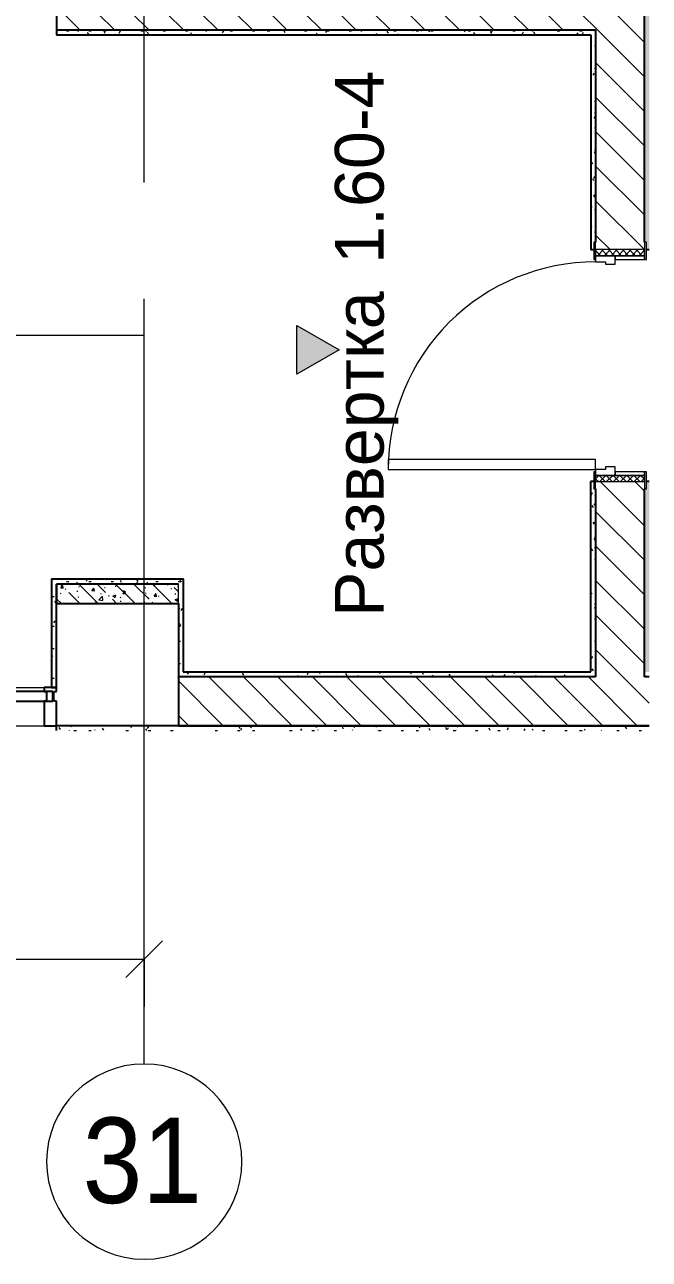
# Model space of a CAD drawing. Header units: millimetres. Extents: x 855 to 84199, y -1987 to 21700.
# Drawn here: x 25214 to 27774, y 11214 to 16271 of the extents above; entities that cross this region are included whole.
import ezdxf

# ---------------------------------------------------------------- set-up
doc = ezdxf.new("R2010")
doc.units = ezdxf.units.MM
doc.linetypes.add('Осевая', pattern=[3175, 635, -476.25, 1587.5, -476.25])
for name, color, linetype, lineweight in [('A-ANNO-DIMS', 7, 'Continuous', 9), ('A-ANNO-DIMS-100', 7, 'Continuous', 9), ('A-DOOR', 7, 'Continuous', 9), ('A-DOOR-1', 7, 'Continuous', 13), ('A-DOOR-FRAM', 7, 'Continuous', 13), ('A-DOOR-FRAM-1', 7, 'Continuous', 9), ('A-GLAZ-CURT', 7, 'Continuous', 9), ('A-GLAZ-CURT-1', 7, 'Continuous', 25), ('A-GLAZ-CWMG', 7, 'Continuous', 9), ('A-GLAZ-CWMG-1', 7, 'Continuous', 25), ('A-WALL', 7, 'Continuous', 9), ('G-ANNO-SYMB', 7, 'Continuous', 9), ('I-WALL', 7, 'Continuous', 9), ('Оси', 7, 'Continuous', 9), ('Оси-1', 7, 'Continuous', 20), ('Оси-2', 7, 'Осевая', 9)]:
    doc.layers.add(name, color=color, linetype=linetype, lineweight=lineweight)
doc.layers.add('A-WALL-2', color=7, linetype='Continuous', lineweight=25, true_color=0x3c3c3c)
doc.layers.add('A-WALL-FNSH-1', color=7, linetype='Continuous', lineweight=13, true_color=0x3c3c3c)
doc.styles.add('Arial', font='arial.ttf', dxfattribs={"width": 0.9, "height": 350})
doc.styles.add('Arial_1', font='arial.ttf', dxfattribs={"height": 200})
doc.styles.add('ISOCPEUR_1', font='isocpeur.ttf', dxfattribs={"width": 0.9, "height": 250})
doc.dimstyles.new('ISO-2_5_0_9К_БОЛЬШОЙ', dxfattribs={"dimscale": 304.8, "dimtxt": 248.995294, "dimasz": 0.492126, "dimexe": 0.393701, "dimexo": 0.984252, "dimgap": 0, "dimtad": 1, "dimdec": 0, "dimrnd": 10, "dimzin": 0, "dimdsep": 46, "dimtxsty": 'ISOCPEUR_1', "dimblk1": 'OBLIQUE', "dimblk2": 'OBLIQUE', "dimsah": 1, "dimcen": 0.09, "dimdle": 0.393701, "dimazin": 0, "dimtfac": 1, "dimtdec": 4, "dimtix": 1, "dimtmove": 0, "dimatfit": 3, "dimfxl": 1, "dimtvp": 1, "dimtolj": 1, "dimtzin": 0, "dimarcsym": 2})
pattern_1 = [(135, (-90256.06, 0), (-70.71068, -70.71068), [])]
pattern_2 = [(0, (-90256.056, 0), (121.92, 30.48), [10.058, -81.382, 10.058, -81.382, -487.68]), (0, (-90256.056, 0), (121.92, 30.48), [-182.88, 10.058, -172.822, 10.058, -81.382, -213.36]), (0, (-90256.056, 0), (121.92, 30.48), [-457.2, 10.058, -50.902, 10.058, -142.342]), (120, (-90210.336, 15.24), (-87.356454, 90.345817), [10.058, -81.382, 10.058, -81.382, -487.68]), (120, (-90210.336, 15.24), (-87.356454, 90.345817), [-182.88, 10.058, -172.822, 10.058, -81.382, -213.36]), (120, (-90210.336, 15.24), (-87.356454, 90.345817), [-457.2, 10.058, -50.902, 10.058, -142.342]), (240, (-90195.096, 76.2), (-34.563546, -120.825817), [10.058, -81.382, 10.058, -81.382, -487.68]), (240, (-90195.096, 76.2), (-34.563546, -120.825817), [-182.88, 10.058, -172.822, 10.058, -81.382, -213.36]), (240, (-90195.096, 76.2), (-34.563546, -120.825817), [-457.2, 10.058, -50.902, 10.058, -142.342])]

# ---------------------------------------------------------------- blocks, each defined once
blk = doc.blocks.new('110_Дверь_СКБ_1Ст_Внутренняя1 - Д-14_п_ 950x2100h_охрана-33310230-План разверток пом_ 1_60_ Этаж 1')
at = {"layer": 'A-DOOR'}
h = blk.add_hatch(dxfattribs=at)
h.set_pattern_fill('FP_5', color=256, style=0, pattern_type=2)
h.set_pattern_definition([(135, (1826.41, 164.685), (-14.14214, -14.14214), []), (225, (1826.41, 164.685), (14.14214, -14.14214), [])])
h.paths.add_polyline_path([(462.5, -100), (487.5, -100), (487.5, 100), (462.5, 100)])
at = {"layer": 'A-DOOR-FRAM-1'}
h = blk.add_hatch(dxfattribs=at)
h.set_pattern_fill('FP_6', color=256, style=0, pattern_type=2)
h.set_pattern_definition([(45, (-296.384, 164.685), (-14.1421, 14.1421), []), (135, (-296.384, 164.685), (-14.1421, -14.1421), [])])
h.paths.add_polyline_path([(-462.5, -100), (-437.5, -100), (-437.5, 100), (-462.5, 100)])
at = {"layer": 'A-DOOR'}
blk.add_arc((-412.5, 100), 850, 360, 90, dxfattribs=at)
at = {"layer": 'A-DOOR-1'}
for p, q in [((-412.5, 950), (-412.5, 100)), ((-372.5, 950), (-412.5, 950)), ((-372.5, 100), (-372.5, 950)), ((-412.5, 100), (-372.5, 100))]:
    blk.add_line(p, q, dxfattribs=at)
at = {"layer": 'A-DOOR-FRAM'}
for p, q in [((-422.5, 108), (-492.5, 108)), ((-492.5, 108), (-492.5, 100)), ((-422.5, 100), (-422.5, 108)), ((517.5, 108), (447.5, 108)), ((447.5, 108), (447.5, 100)), ((517.5, 100), (517.5, 108)), ((-492.5, 100), (-422.5, 100)), ((-437.5, 100), (-462.5, 100)), ((-462.5, 100), (-462.5, -100)), ((-412.5, 100), (-437.5, 100)), ((-437.5, 100), (-437.5, 20)), ((-437.5, -100), (-437.5, 100)), ((-422.5, 100), (-437.5, 100)), ((-437.5, 100), (-437.5, 99)), ((-437.5, 99), (-422.5, 99)), ((-422.5, 99), (-422.5, 100)), ((-412.5, 60), (-412.5, 100)), ((-402.5, 60), (-412.5, 60)), ((-402.5, 20), (-402.5, 60)), ((437.5, 60), (427.5, 60)), ((427.5, 60), (427.5, 20)), ((437.5, 100), (437.5, 60)), ((462.5, 100), (437.5, 100)), ((462.5, 100), (447.5, 100)), ((447.5, 100), (447.5, 99)), ((447.5, 100), (517.5, 100)), ((447.5, 99), (462.5, 99)), ((462.5, 20), (462.5, 100)), ((487.5, 100), (462.5, 100)), ((462.5, 100), (462.5, -100)), ((462.5, 99), (462.5, 100)), ((487.5, -100), (487.5, 100)), ((-437.5, 20), (-402.5, 20)), ((-422.5, 20), (-437.5, 20)), ((-437.5, 20), (-437.5, -100)), ((-422.5, -100), (-422.5, 20)), ((427.5, 20), (462.5, 20)), ((462.5, 20), (447.5, 20)), ((447.5, 20), (447.5, -100)), ((462.5, -100), (462.5, 20)), ((-422.5, -100), (-492.5, -100)), ((-492.5, -100), (-492.5, -108)), ((-462.5, -100), (-437.5, -100)), ((-437.5, -100), (-422.5, -100)), ((-422.5, -108), (-422.5, -100)), ((447.5, -100), (462.5, -100)), ((517.5, -100), (447.5, -100)), ((447.5, -100), (447.5, -108)), ((462.5, -100), (487.5, -100)), ((517.5, -108), (517.5, -100)), ((-492.5, -108), (-422.5, -108)), ((447.5, -108), (517.5, -108))]:
    blk.add_line(p, q, dxfattribs=at)
blk = doc.blocks.new('Системная панель - Стекло - 40мм-32354598-План разверток пом_ 1_60_ Этаж 1')
at = {"layer": 'A-GLAZ-CURT'}
h = blk.add_hatch(dxfattribs=at)
h.set_pattern_fill('FP_15', color=256, style=0, pattern_type=2)
h.set_pattern_definition([(225, (114810.45, 13440), (282.8427, -282.8427), [200, -600]), (225, (115010.45, 13540), (282.8427, -282.8427), [600, -200]), (225, (114610.45, 13640), (282.8427, -282.8427), [200, -600])])
h.paths.add_polyline_path([(-875, 40), (-875, 0), (875, 0), (875, 40)])
at = {"layer": 'A-GLAZ-CURT-1'}
for p, q in [((875, 40), (-875, 40)), ((-875, 40), (-875, 0)), ((-875, 0), (875, 0)), ((875, 0), (875, 40))]:
    blk.add_line(p, q, dxfattribs=at)
blk = doc.blocks.new('Прямоугольный импост - Импост структурный с накладкой - 160мм Темный-32355000-План разверток пом_ 1_60_ Этаж 1')
at = {"layer": 'A-GLAZ-CWMG'}
for p, q in [((113845.4, 13557), (115550, 13557)), ((113845.4, 13400), (115550, 13400))]:
    blk.add_line(p, q, dxfattribs=at)
blk = doc.blocks.new('Прямоугольный импост - Импост структурный с накладкой - 160мм Темный-31239248-План разверток пом_ 1_60_ Этаж 1')
at = {"layer": 'A-GLAZ-CWMG-1'}
for p, q in [((0, 17), (-50, 17)), ((-50, 17), (-50, 0)), ((-50, 0), (-40, 0)), ((-40, 0), (-40, -40)), ((-10, -40), (-10, 0)), ((-10, 0), (0, 0)), ((0, 0), (0, 17)), ((-40, -40), (-50, -40)), ((-50, -40), (-50, -140)), ((0, -40), (-10, -40)), ((0, -140), (0, -40)), ((-50, -140), (0, -140))]:
    blk.add_line(p, q, dxfattribs=at)
blk = doc.blocks.new('Ось сетки - D8-29747960-План разверток пом_ 1_60_ Этаж 1')
at = {"layer": 'Оси-1'}
for start, end in [(360, 180), (180, 360)]:
    blk.add_arc((0, 0), 4, start, end, dxfattribs=at)
blk = doc.blocks.new('DIMBLOCK4-План разверток пом_ 1_60_ Этаж 1')
at = {"layer": 'A-ANNO-DIMS-100'}
for p, q in [((20453.9, 12249.5), (20453.9, 12563.5)), ((25703.9, 12249.5), (25703.9, 12563.5)), ((20453.9, 12443.5), (25703.9, 12443.5)), ((20453.9, 12443.5), (20453.9, 12249.5)), ((25703.9, 12443.5), (25703.9, 12249.5))]:
    blk.add_line(p, q, dxfattribs=at)
at = {"layer": 'A-ANNO-DIMS-100', "lineweight": 20}
for p, q in [((20453.9, 12443.5), (20528.9, 12518.5)), ((25703.9, 12443.5), (25778.9, 12518.5)), ((20453.9, 12443.5), (20378.9, 12368.5)), ((25703.9, 12443.5), (25628.9, 12368.5))]:
    blk.add_line(p, q, dxfattribs=at)
at = {"layer": 'A-ANNO-DIMS-100', "color": 0, "insert": (22762.9, 12770.1), "char_height": 250, "width": 758.478, "attachment_point": 1, "line_spacing_factor": 1.149209, "style": 'ISOCPEUR_1'}
blk.add_mtext('5250', dxfattribs=at)
blk = doc.blocks.new('_Oblique')
at = {"color": 0, "linetype": 'ByBlock', "lineweight": -2}
blk.add_line((-0.5, -0.5), (0.5, 0.5), dxfattribs=at)
blk = doc.blocks.new('Фасад - Марка фасада_Указатель-25386507-План разверток пом_ 1_60_ Этаж 1')
at = {"layer": 'G-ANNO-SYMB'}
blk.add_hatch(color=256, dxfattribs=at).paths.add_polyline_path([(-1, 0), (0, 1.732), (1, 0), (0, 0)])
for p, q in [((0, 1.732), (-1, 0)), ((1, 0), (0, 1.732)), ((-1, 0), (0, 0)), ((0, 0), (1, 0))]:
    blk.add_line(p, q, dxfattribs=at)

msp = doc.modelspace()

# ---------------------------------------------------------------- hatches: boundary and pattern name
at = {"layer": 'I-WALL'}
h = msp.add_hatch(dxfattribs=at)
h.set_pattern_fill('FP_19', color=256, style=0, pattern_type=2)
h.set_pattern_definition(pattern_2)
h.paths.add_polyline_path([(27753.9, 13620), (27773.9, 13620), (27773.9, 14400), (27761.9, 14400), (27761.9, 14370), (27753.9, 14370)])
h.paths.add_polyline_path([(27761.9, 15350), (27773.9, 15350.4), (27773.9, 17675), (27753.9, 17675), (27753.9, 15380), (27761.9, 15380)])
h.paths.add_polyline_path([(27753.9, 18655), (27773.9, 18655), (27773.9, 18880), (27753.9, 18880), (27753.9, 18669.1)])
h = msp.add_hatch(dxfattribs=at)
h.set_pattern_fill('FP_3', color=256, style=0, pattern_type=2)
h.set_pattern_definition(pattern_1)
h.paths.add_polyline_path([(27753.9, 16250), (27753.9, 16450), (25344.4, 16450), (25344.4, 16250), (27553.9, 16250)])
h = msp.add_hatch(dxfattribs=at)
h.set_pattern_fill('FP_19', color=256, style=0, pattern_type=2)
h.set_pattern_definition(pattern_2)
h.paths.add_polyline_path([(27553.9, 16230), (27553.9, 16250), (25344.4, 16250), (25344.4, 16230), (27533.9, 16230)])
h = msp.add_hatch(dxfattribs=at)
h.set_pattern_fill('FP_3', color=256, style=0, pattern_type=2)
h.set_pattern_definition(pattern_1)
h.paths.add_polyline_path([(27753.9, 13600), (27753.9, 14400), (27553.9, 14400), (27553.9, 13600)])
h.paths.add_polyline_path([(27553.9, 15350), (27753.9, 15350), (27753.9, 16250), (27553.9, 16250), (27553.9, 15380)])
h = msp.add_hatch(dxfattribs=at)
h.set_pattern_fill('FP_19', color=256, style=0, pattern_type=2)
h.set_pattern_definition(pattern_2)
h.paths.add_polyline_path([(27533.9, 13620), (27553.9, 13620), (27553.2, 14370), (27545.9, 14370), (27545.9, 14400), (27533.9, 14400), (27533.9, 13621)])
h.paths.add_polyline_path([(27533.9, 15350), (27545.9, 15350), (27545.9, 15380), (27553.9, 15380), (27553.9, 16230), (27533.9, 16230), (27533.9, 15494.4)])
h = msp.add_hatch(dxfattribs=at)
h.set_pattern_fill('FP_19', color=256, style=0, pattern_type=2)
h.set_pattern_definition(pattern_2)
h.paths.add_polyline_path([(25343.9, 13557), (25343.9, 14000), (25323.9, 14000), (25323.9, 13557)])
h = msp.add_hatch(dxfattribs=at)
h.set_pattern_fill('FP_19', color=256, style=0, pattern_type=2)
h.set_pattern_definition(pattern_2)
h.paths.add_polyline_path([(25843.9, 13980), (25863.9, 13980), (25863.9, 14000), (25343.9, 14000), (25343.9, 13980), (25593.4, 13980)])
h = msp.add_hatch(dxfattribs=at)
h.set_pattern_fill('FP_16', color=256, style=0, pattern_type=2)
h.set_pattern_definition([(135, (-90256.06, 0), (-75.43415, -75.43415), [106.68, -17.78, 3.556, -17.78]), (135, (-90256.06, 75.39), (-75.43415, -75.43415), []), (50, (-90256.06, 0), (127.52922, -11.15758), [13.335, -146.685]), (355, (-90256.06, 0), (-24.66966, 133.74002), [10.668, -117.348]), (100.451, (-90245.43, -0.93), (102.85973, 122.58178), [11.333, -124.663]), (46.184, (-90256.06, 35.56), (189.75516, -29.43036), [20.002, -220.027]), (96.636, (-90240.24, 33.1), (166.1822, 173.1996), [17, -186.995]), (351.184, (-90256.06, 35.56), (166.18393, 173.19757), [16.002, -176.022]), (21, (-90238.28, 26.67), (106.130265, -71.58603), [13.335, -146.685]), (326, (-90238.28, 26.67), (43.26188, 128.93175), [10.668, -117.348]), (71.451, (-90229.43, 20.7), (149.39198, 57.34505), [11.333, -124.663]), (37.5, (-90256.056, 0), (2.162228, 59.188357), [3.353, -112.573, 3.353, -115.773, -117.792]), (37.5, (-90256.056, 0), (2.162228, 59.188357), [-235.052, 3.353, -114.44]), (7.5, (-90256.056, 0), (46.773857, 70.126152), [3.353, -64.567, 3.353, -109.906, -44.894]), (7.5, (-90256.056, 0), (46.773857, 70.126152), [-181.178, 3.353, -41.542]), (327.5, (-90295.705, 0), (94.913671, -4.010093), [3.353, -41.097, 3.353, -135.331, -184.023]), (327.5, (-90295.705, 0), (94.913671, -4.010093), [-183.134, 3.353, -180.67]), (317.5, (-90313.485, 0), (103.69057, 17.79882), [3.353, -54.432, 3.353, -88.748, -130.683]), (317.5, (-90313.485, 0), (103.69057, 17.79882), [-149.885, 3.353, -127.33])])
h.paths.add_polyline_path([(25843.9, 13900), (25843.9, 13980), (25344.4, 13980), (25344.4, 13900), (25593.4, 13900)])
h = msp.add_hatch(dxfattribs=at)
h.set_pattern_fill('FP_19', color=256, style=0, pattern_type=2)
h.set_pattern_definition(pattern_2)
h.paths.add_polyline_path([(25863.9, 13600), (25863.9, 13980), (25843.9, 13980), (25843.9, 13600)])
h = msp.add_hatch(dxfattribs=at)
h.set_pattern_fill('FP_19', color=256, style=0, pattern_type=2)
h.set_pattern_definition(pattern_2)
h.paths.add_polyline_path([(25863.9, 13600), (27553.9, 13600), (27553.9, 13620), (25863.9, 13620)])
h = msp.add_hatch(dxfattribs=at)
h.set_pattern_fill('FP_19', color=256, style=0, pattern_type=2)
h.set_pattern_definition(pattern_2)
h.paths.add_polyline_path([(27753.9, 13600), (27773.9, 13600), (27773.9, 13620), (27753.9, 13620)])
h = msp.add_hatch(dxfattribs=at)
h.set_pattern_fill('FP_3', color=256, style=0, pattern_type=2)
h.set_pattern_definition(pattern_1)
h.paths.add_polyline_path([(27773.9, 13400), (27773.9, 13600), (25843.9, 13600), (25843.9, 13400), (26684.1, 13400)])
h = msp.add_hatch(dxfattribs=at)
h.set_pattern_fill('FP_19', color=256, style=0, pattern_type=2)
h.set_pattern_definition(pattern_2)
h.paths.add_polyline_path([(27773.9, 13380), (27773.9, 13400), (25342.9, 13400), (25343.9, 13380), (26684.1, 13380)])

# ---------------------------------------------------------------- linework, layer by layer
at = {"layer": 'A-WALL'}
for p, q in [((25843.9, 13900), (25843.9, 13980)), ((25864.9, 13621), (25864.9, 13620))]:
    msp.add_line(p, q, dxfattribs=at)
at = {"layer": 'A-WALL-2'}
for p, q in [((27753.9, 15380), (27753.9, 17675)), ((25344.4, 16500), (25344.4, 16230)), ((25344.4, 16250), (27553.9, 16250)), ((27553.9, 16250), (27553.9, 15380)), ((25344.4, 16230), (27533.9, 16230)), ((27533.9, 16230), (27533.9, 15350)), ((27533.9, 15350), (27545.9, 15350)), ((27761.9, 15350), (27773.9, 15350)), ((27545.9, 14400), (27533.9, 14400)), ((27533.9, 13620), (27533.9, 14400)), ((27553.9, 14370), (27553.9, 13600)), ((27753.9, 13600), (27753.9, 14370)), ((27773.9, 14400), (27761.9, 14400)), ((25323.9, 14000), (25323.9, 13557)), ((25863.9, 14000), (25323.9, 14000)), ((25343.9, 13557), (25343.9, 13980)), ((25843.9, 13980), (25343.9, 13980)), ((25344.4, 13980), (25344.4, 13900)), ((25863.9, 14000), (25863.9, 13620)), ((25344.4, 13900), (25843.9, 13900)), ((25843.9, 13900), (25843.9, 13400)), ((25863.9, 13620), (27533.9, 13620)), ((25323.9, 13557), (25343.9, 13557)), ((27553.9, 13600), (25843.9, 13600)), ((27773.9, 13600), (27753.9, 13600)), ((25343.9, 13400), (25342.9, 13400)), ((25342.9, 13400), (25342.9, 13380)), ((27773.9, 13400), (25343.9, 13400)), ((25843.9, 13400), (27773.9, 13400))]:
    msp.add_line(p, q, dxfattribs=at)
at = {"layer": 'A-WALL-FNSH-1'}
for p, q in [((25344.4, 16230), (25344.4, 16229)), ((25344.4, 16229), (27532.9, 16229)), ((27532.9, 16229), (27532.9, 15350)), ((27532.9, 15350), (27533.9, 15350)), ((27533.9, 14400), (27532.9, 14400)), ((27532.9, 14400), (27532.9, 13621)), ((25323.4, 14001), (25323.4, 13600)), ((25864.9, 14001), (25323.4, 14001)), ((25324.4, 13600), (25324.4, 14000)), ((25864.9, 13621), (25864.9, 14001)), ((27532.9, 13621), (25864.9, 13621)), ((25323.4, 13600), (25324.4, 13600))]:
    msp.add_line(p, q, dxfattribs=at)
at = {"layer": 'Оси'}
for p, q in [((23203.9, 15000), (25703.9, 15000)), ((25703.9, 12014), (25703.9, 14514)), ((23203.9, 13400), (25703.9, 13400))]:
    msp.add_line(p, q, dxfattribs=at)
at = {"layer": 'Оси-2'}
msp.add_line((25703.9, 14514), (25703.9, 18800), dxfattribs=at)

# ---------------------------------------------------------------- block references
at = {"layer": 'A-DOOR', "rotation": 90}
msp.add_blockref('110_Дверь_СКБ_1Ст_Внутренняя1 - Д-14_п_ 950x2100h_охрана-33310230-План разверток пом_ 1_60_ Этаж 1', (27653.9, 14862.5), dxfattribs=at)
at = {"layer": 'A-GLAZ-CURT', "rotation": 180}
msp.add_blockref('Системная панель - Стекло - 40мм-32354598-План разверток пом_ 1_60_ Этаж 1', (24454.4, 13540), dxfattribs=at)
at = {"layer": 'A-GLAZ-CWMG'}
for name, p in [('Прямоугольный импост - Импост структурный с накладкой - 160мм Темный-32355000-План разверток пом_ 1_60_ Этаж 1', (-90256.1, 0)), ('Прямоугольный импост - Импост структурный с накладкой - 160мм Темный-31239248-План разверток пом_ 1_60_ Этаж 1', (25343.9, 13540))]:
    msp.add_blockref(name, p, dxfattribs=at)
at = {"layer": 'G-ANNO-SYMB', "extrusion": (0, 0, -1), "xscale": 99.99999999999993, "yscale": 99.99999999999993, "zscale": 99.99999999999993, "rotation": 90.00000000000001}
msp.add_blockref('Фасад - Марка фасада_Указатель-25386507-План разверток пом_ 1_60_ Этаж 1', (-26329.4, 14939.6), dxfattribs=at)
at = {"layer": 'Оси-1', "xscale": 99.99999999999993, "yscale": 99.99999999999993, "zscale": 99.99999999999993}
msp.add_blockref('Ось сетки - D8-29747960-План разверток пом_ 1_60_ Этаж 1', (25703.9, 11614), dxfattribs=at)

# ---------------------------------------------------------------- texts
at = {"layer": 'G-ANNO-SYMB', "char_height": 200, "attachment_point": 1, "rotation": 90, "style": 'Arial_1'}
for s, insert, width in [(' 1.60-4', (26485.2, 15214), 1074.261), ('Развертка', (26485.2, 13844.8), 1659.493)]:
    msp.add_mtext(s, dxfattribs=dict(at, insert=insert, width=width))
at = {"layer": 'Оси', "insert": (25451.3, 11794.6), "char_height": 350, "width": 606.076, "attachment_point": 1, "style": 'Arial'}
msp.add_mtext('31', dxfattribs=at)

# ---------------------------------------------------------------- dimensions: what is measured, and where the dimension line sits
at = {"layer": 'A-ANNO-DIMS'}
dim = msp.add_linear_dim(base=(25703.9, 12443.5), p1=(20453.9, 12549.5), p2=(25703.9, 12549.5), dimstyle='ISO-2_5_0_9К_БОЛЬШОЙ', override={"dimpost": '<>', "dimfxl": 5250}, dxfattribs=at)
dim.commit()
dim.dimension.update_dxf_attribs({"geometry": 'DIMBLOCK4-План разверток пом_ 1_60_ Этаж 1', "text_midpoint": (23078.9, 12568.5)})

doc.saveas('drawing.dxf')
